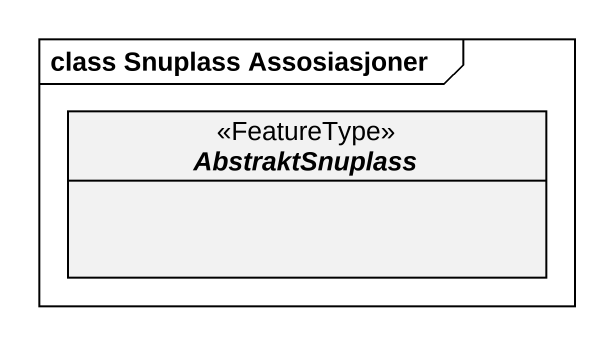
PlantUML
@startuml
mainframe class Snuplass Assosiasjoner
hide circle
hide empty members
abstract class AbstraktSnuplass <<FeatureType>>
@enduml
